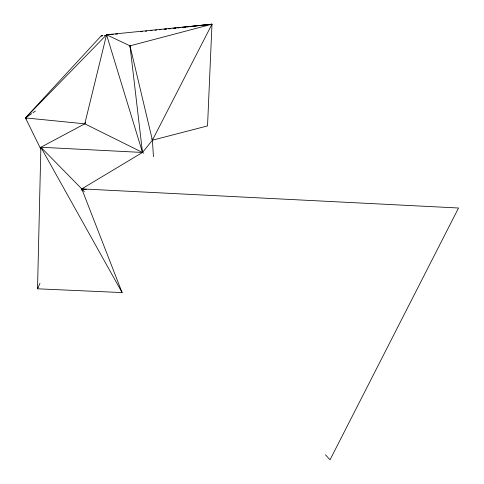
<?xml version="1.0" encoding="UTF-8"?>
<svg xmlns="http://www.w3.org/2000/svg" width="484" height="484" viewBox="0 0 484 484"><rect width="100%" height="100%" fill="white"/><g stroke="black" fill="none" stroke-linecap="round" stroke-linejoin="round"><path stroke-width="0.73" d="M143.808 153.21L142.496 152.46L40.88 147.257L37.528 288.803L122.101 292.578L81.79 188.893L40.88 147.257L84.785 123.825L85.535 122.525M40.753 149.03L25.471 117.915L106.559 34.757L129.99 45.847L142.496 152.46L84.785 123.825L106.559 34.757L211.98 24.2L207.539 125.907L152.406 140.203L142.496 152.46L81.79 188.893L81.179 190.273M37.946 287.345L37.528 288.803L39.972 283.285M26.596 118.919L25.471 117.915L101.138 35.925L102.632 35.768L101.138 35.925M84.785 123.825L25.471 117.915L27.219 116.481M25.471 117.915L31.69 113.625M32.936 112.766L35.423 111.048M130.662 50.33L129.99 45.847L211.98 24.2L152.406 140.203L153.452 156.725M164.79 29.312L166.284 29.149M169.285 28.828L170.779 28.665M173.78 28.338L176.025 28.096M178.275 27.854L180.52 27.606M182.764 27.364L185.765 27.037M187.26 26.88L190.26 26.553M191.755 26.39L211.98 24.2L191.761 26.342M104.133 35.604L105.627 35.447M140.832 31.726L142.326 31.569M145.321 31.248L146.821 31.091M150.566 30.698L152.067 30.534M155.061 30.22L156.556 30.062M159.557 29.748L161.051 29.584M164.046 29.27L166.296 29.034M168.541 28.792L170.792 28.556M173.036 28.32L176.031 27.999M177.531 27.842L180.526 27.527M182.02 27.37L190.26 26.499M113.244 34.291L106.559 34.757L142.496 152.46M115.47 34.14L117.697 33.983M84.343 191.682L81.79 188.893L458.529 208.005L330.034 459.8L325.442 454.785M81.79 188.893L86.279 189.498M40.88 147.257L122.101 292.578M151.807 138.823L152.406 140.203L129.99 45.847"/></g></svg>
